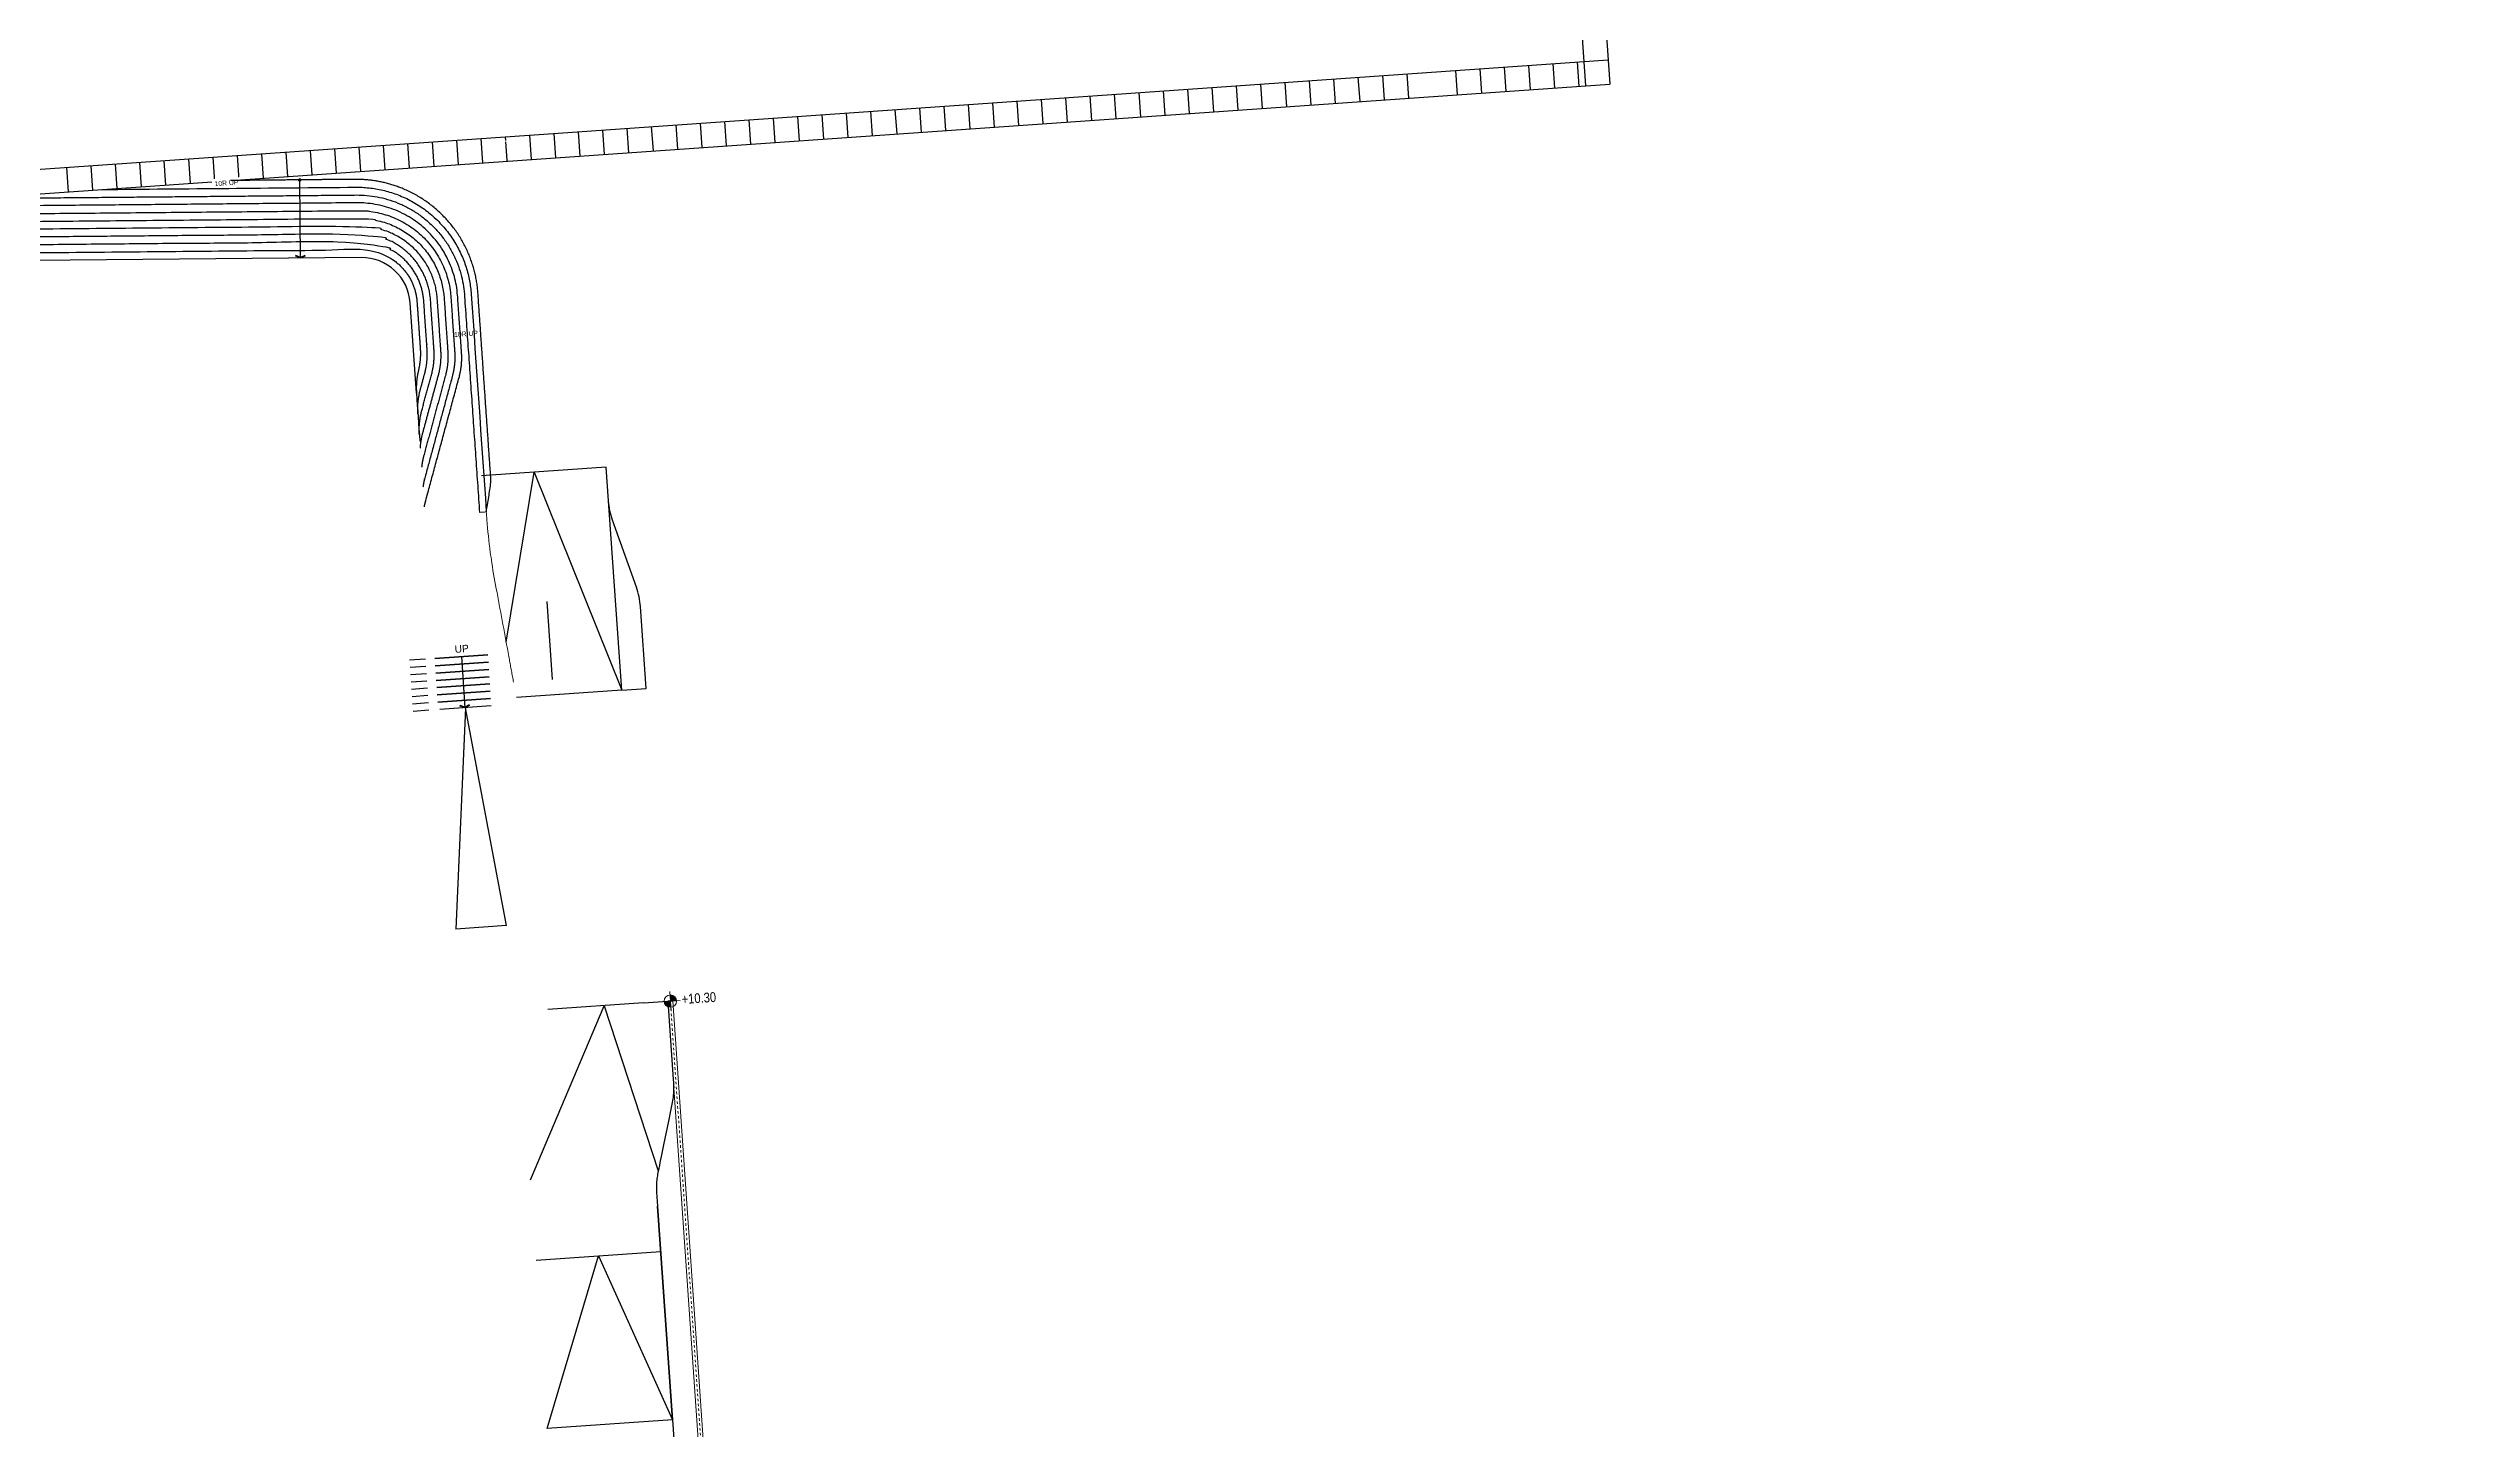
# Model space of a CAD drawing. Header units: millimetres. Extents: x 50357 to 985146, y 723188 to 1803594.
# Drawn here: x 829736.9 to 829836.1, y 817990.4 to 818046.9 of the extents above; entities that cross this region are included whole.
import ezdxf

# ---------------------------------------------------------------- set-up
doc = ezdxf.new("R2010")
doc.units = ezdxf.units.MM
doc.header["$LTSCALE"] = 3
doc.header["$MEASUREMENT"] = 0
doc.linetypes.add('B0606', pattern=[0.7813, 0.39065, -0.39065])
doc.linetypes.add('PHANTOM', pattern=[2.5, 1.25, -0.25, 0.25, -0.25, 0.25, -0.25])
for name, color, linetype, lineweight in [('05SYMB', 7, 'Continuous', 5), ('DraftConditionLine_AtGradeRoad_20180809', 7, 'Continuous', 0), ('UAJ-00ANNO', 7, 'Continuous', 5), ('UAJ-00ANNO-d', 7, 'Continuous', 5), ('UAJ-00ANNO-t', 7, 'Continuous', 5), ('UAJ-05SYMB', 7, 'Continuous', 5), ('UAJ-05SYMB-t', 7, 'Continuous', 5), ('UAJ-08META', 8, 'Continuous', 9), ('UAJ-08STAI', 8, 'Continuous', 9), ('UAJ-24STAI-a', 7, 'Continuous', 13), ('UAJ-34RAIL-a', 1, 'Continuous', 13)]:
    doc.layers.add(name, color=color, linetype=linetype, lineweight=lineweight)
for name, color, linetype in [('LWK-L_TXT', 8, 'Continuous'), ('LWK-MA_Stone around ASA', 8, 'Continuous'), ('UAJ-00XREF', 7, 'Continuous'), ('UAJ-90.5LAND', 8, 'Continuous')]:
    doc.layers.add(name, color=color, linetype=linetype)
doc.layers.add('Make2D$Visible$Curves', color=7, linetype='Continuous', true_color=0x000000)
doc.styles.add('LWK TITLE - ARIAL', font='arial.ttf')
doc.styles.add('UNS-TXT', font='swissc.ttf')

# ---------------------------------------------------------------- blocks, each defined once
blk = doc.blocks.new('*U1101')
at = {"layer": '05SYMB', "color": 0, "linetype": 'ByBlock', "lineweight": -2, "transparency": 16777216}
blk.add_lwpolyline([(1.05, -0.23), (1.01, -0.42), (0.04, -0.21), (-0.81, -0.73), (-0.92, -0.56), (0, 0)], close=True, dxfattribs=at)
for points in [[(-0.92, -0.56), (-0.81, -0.73), (0, 0), (0.04, -0.21)], [(0, 0), (0.04, -0.21), (1.05, -0.23), (1.01, -0.42)]]:
    blk.add_solid(points, dxfattribs=at)
blk = doc.blocks.new('*U1098')
at = {"layer": 'UAJ-05SYMB'}
h = blk.add_hatch(color=256, dxfattribs=at)
h.paths.add_polyline_path([(0, 1.27), (0, 0), (1.27, 0, 0.414214)])
h.paths.add_polyline_path([(0, 0), (-1.27, 0, 0.414214), (0, -1.27)])
at = {"layer": 'UAJ-00ANNO'}
blk.add_line((-1.27, 0), (1.27, 0), dxfattribs=at)
at = {"layer": 'UAJ-05SYMB'}
for p, q in [((-2, 0), (2, 0)), ((0, 2), (0, 0)), ((0, -2), (0, 0))]:
    blk.add_line(p, q, dxfattribs=at)
blk.add_circle((0, 0), 1.27, dxfattribs=at)
at = {"layer": 'UAJ-05SYMB-t', "style": 'UNS-TXT'}
blk.add_attdef('ELEV', (2.34, -0.78), '', height=1.99, dxfattribs=at)
blk = doc.blocks.new('3A35X-MAGP-P-LD-00-0')
at = {"layer": 'LWK-MA_Stone around ASA', "ltscale": 0.5}
for p, q in [((834580919, 818057341, 0), (834625072, 818060443, 0)), ((834503975, 818050933, 0), (834625141, 818059445, 0)), ((834504902, 818052001, 0), (834580894, 818057339, 0))]:
    blk.add_line(p, q, dxfattribs=at)
at = {"layer": 'LWK-MA_Stone around ASA', "ltscale": 0.5, "elevation": 0}
for points in [[(834623606, 818067066), (834624144, 818059375)], [(834624604, 818067137), (834625141, 818059445)], [(834616825, 818059864), (834616895, 818058866)], [(834618820, 818060004), (834618890, 818059006)], [(834619817, 818060074), (834619887, 818059076)], [(834620815, 818060144), (834620885, 818059146)], [(834621813, 818060214), (834621882, 818059216)], [(834622810, 818060284), (834622880, 818059286)], [(834623808, 818060353), (834623877, 818059356)], [(834602859, 818058882), (834602929, 818057885)], [(834603857, 818058953), (834603927, 818057955)], [(834604854, 818059023), (834604924, 818058025)], [(834605852, 818059093), (834605922, 818058095)], [(834606849, 818059163), (834606919, 818058165)], [(834607847, 818059233), (834607917, 818058235)], [(834608844, 818059303), (834608914, 818058305)], [(834609842, 818059373), (834609912, 818058375)], [(834610840, 818059443), (834610909, 818058446)], [(834611837, 818059513), (834611907, 818058516)], [(834612835, 818059583), (834612904, 818058586)], [(834613832, 818059653), (834613902, 818058656)], [(834614830, 818059723), (834614900, 818058726)], [(834615827, 818059794), (834615897, 818058796)], [(834588894, 818057901), (834588963, 818056904)], [(834589891, 818057971), (834589961, 818056974)], [(834590889, 818058042), (834590959, 818057044)], [(834591886, 818058112), (834591956, 818057114)], [(834592884, 818058182), (834592954, 818057184)], [(834593881, 818058252), (834593951, 818057254)], [(834594879, 818058322), (834594949, 818057324)], [(834595876, 818058392), (834595946, 818057394)], [(834596874, 818058462), (834596944, 818057464)], [(834597872, 818058532), (834597941, 818057535)], [(834598869, 818058602), (834598939, 818057605)], [(834599867, 818058672), (834599936, 818057675)], [(834600864, 818058742), (834600934, 818057745)], [(834601862, 818058812), (834601931, 818057815)], [(834573931, 818056850), (834574000, 818055853)], [(834574928, 818056920), (834574998, 818055923)], [(834575926, 818056990), (834575995, 818055993)], [(834576923, 818057060), (834576993, 818056063)], [(834577921, 818057130), (834577990, 818056133)], [(834578918, 818057201), (834578988, 818056203)], [(834579916, 818057271), (834579926, 818057119)], [(834579930, 818057069), (834579982, 818056321)], [(834580913, 818057341), (834580983, 818056343)], [(834581911, 818057411), (834581981, 818056413)], [(834582908, 818057481), (834582978, 818056483)], [(834583906, 818057551), (834583976, 818056553)], [(834584903, 818057621), (834584973, 818056623)], [(834585901, 818057691), (834585971, 818056694)], [(834586899, 818057761), (834586968, 818056764)], [(834587896, 818057831), (834587966, 818056834)], [(834561960, 818056009), (834562030, 818055012)], [(834562958, 818056079), (834563027, 818055082)], [(834563955, 818056149), (834564025, 818055152)], [(834564953, 818056219), (834565022, 818055222)], [(834565950, 818056289), (834566020, 818055292)], [(834566948, 818056360), (834567018, 818055362)], [(834567945, 818056430), (834568015, 818055432)], [(834568943, 818056500), (834569013, 818055502)], [(834569940, 818056570), (834570010, 818055572)], [(834570938, 818056640), (834571008, 818055642)], [(834571935, 818056710), (834572005, 818055712)], [(834572933, 818056780), (834573003, 818055782)], [(834579984, 818056296), (834579986, 818056273)]]:
    blk.add_lwpolyline(points, dxfattribs=at)
at = {"layer": 'Make2D$Visible$Curves', "color": 252, "lineweight": -3, "true_color": 0x7ea27e}
for points in [[(834586592, 818021893), (834586815, 818018695), (834586824, 818018572), (834586828, 818018511), (834586830, 818018485)], [(834586825, 818018558), (834586828, 818018516)], [(834586787, 818004765), (834586788, 818004765)]]:
    blk.add_lwpolyline(points, dxfattribs=at)
at = {"layer": 'Make2D$Visible$Curves', "color": 18, "lineweight": -3, "true_color": 0x000000}
for points in [[(834586176, 818013503), (834586177, 818013503)], [(834586177, 818013503), (834586788, 818004765)]]:
    blk.add_lwpolyline(points, dxfattribs=at)
at = {"layer": 'UAJ-00ANNO-t', "color": 1, "linetype": 'B0606'}
blk.add_lwpolyline([(834589295, 817996127), (834588204, 818000788, -0.037334), (834588077, 818002134), (834586696, 818021900)], format="xyb", dxfattribs=at)
at = {"layer": 'UAJ-08META', "color": 2, "lineweight": -3}
for points in [[(834586792, 818021907), (834586592, 818021893)], [(834586592, 818021893), (834586792, 818021907)]]:
    blk.add_lwpolyline(points, dxfattribs=at)
at = {"layer": 'UAJ-24STAI-a'}
blk.add_line((834583537, 818043719, 0), (834579328, 818043425, 0), dxfattribs=at)
at = {"layer": 'UAJ-34RAIL-a'}
blk.add_lwpolyline([(834591784, 817980082), (834591928, 817980184, 0.044717), (834592011, 817980255, 0.066501), (834592105, 817980379, 0.071233), (834592167, 817980539, 0.03849), (834592181, 817980631, -0.040131), (834592351, 817981941, -0.00311), (834592381, 817982096, 0.083194), (834592386, 817982274, -0.001175), (834592383, 817982299), (834589788, 817996218, 0.040848), (834589233, 817998153), (834588860, 817999185, -0.020597), (834588422, 818000536, -0.039962), (834588213, 818001653, -0.007154), (834588157, 818002377), (834586792, 818021907), (834586592, 818021893), (834588136, 817999815, 0.025854), (834588240, 817999054, 0.001642), (834588350, 817998461), (834588758, 817996282), (834588804, 817996035), (834591784, 817980082)], format="xyb", close=True, dxfattribs=at)
blk.add_open_spline([(834580272, 818034947), (834580257, 818035027), (834580243, 818035105), (834580214, 818035261), (834580199, 818035339), (834580171, 818035494), (834580156, 818035571), (834580128, 818035726), (834580113, 818035803), (834580092, 818035917), (834580085, 818035954), (834580077, 818035997), (834579916, 818036870), (834579681, 818038148), (834579414, 818039568), (834579274, 818040563), (834579202, 818041260), (834579161, 818041812), (834579153, 818041919), (834579061, 818041912), (834578968, 818041906), (834578875, 818041899)], degree=3, knots=[0, 0, 0, 0, 237.855661, 237.855661, 475.711322, 475.711322, 713.566983, 713.566983, 951.422644, 951.422644, 1067.74444, 1067.74444, 1067.74444, 3730.20067, 4965.708249, 5402.648566, 6743.836779, 7064.606909, 7064.606909, 7064.606909, 8340.38714, 8340.38714, 8340.38714, 8340.38714], dxfattribs=at)
at = {"layer": 'UAJ-90.5LAND'}
for p, q in [((834574020, 818052329, 0), (834515974, 818051776, 0)), ((834576292, 818046782, 0), (834576034, 818050469, 0)), ((834578133, 818035998), (834578280, 818033903)), ((834584700, 818034628), (834580387, 818034326, 0)), ((834578305, 818033905), (834577918, 818024847)), ((834579981, 818024991), (834578305, 818033905)), ((834579981, 818024991), (834577918, 818024847)), ((834585595, 818021823), (834581687, 818021550)), ((834581202, 818011291, 0), (834586306, 818011648, 0)), ((834586788, 818004765, 0), (834581658, 818004406, 0))]:
    blk.add_line(p, q, dxfattribs=at)
for points in [[(834571539, 818052306), (834571508, 818055505)], [(834584062, 818043756), (834578957, 818043399)], [(834579968, 818036592), (834581117, 818043550), (834584700, 818034628)], [(834584158, 818042373), (834584062, 818043756)], [(834584324, 818041579), (834584292, 818041675), (834584263, 818041773), (834584237, 818041871), (834584214, 818041970), (834584195, 818042070), (834584180, 818042170), (834584167, 818042271), (834584158, 818042373)], [(834584700, 818034628), (834584158, 818042373)], [(834585297, 818038839), (834584324, 818041579)], [(834585463, 818038044), (834585454, 818038145), (834585442, 818038246), (834585426, 818038347), (834585407, 818038447), (834585385, 818038546), (834585359, 818038644), (834585330, 818038742), (834585297, 818038839)], [(834585697, 818034698), (834585463, 818038044)], [(834579223, 818036074), (834577044, 818035922), (834579223, 818036074)], [(834577085, 818035323), (834579260, 818035475), (834577085, 818035323)], [(834577127, 818034725), (834579295, 818034876), (834577127, 818034725)], [(834577148, 818034425), (834579313, 818034577), (834577148, 818034425)], [(834579332, 818034277), (834577169, 818034126), (834579332, 818034277)], [(834584700, 818034628), (834585697, 818034698)], [(834579351, 818033978), (834577259, 818033831)], [(834580972, 818014583), (834583990, 818021711), (834586203, 818014949)], [(834585595, 818021823), (834586592, 818021893)], [(834586831, 818018226), (834586826, 818018125), (834586819, 818018049)], [(834586828, 818018516), (834586831, 818018444), (834586833, 818018371), (834586833, 818018299), (834586831, 818018226)], [(834586830, 818018485), (834586831, 818018449), (834586833, 818018387), (834586833, 818018322)], [(834586833, 818018322), (834586831, 818018226)], [(834586776, 818017754), (834586718, 818017472), (834586620, 818016989), (834586422, 818016023), (834586323, 818015540), (834586274, 818015298), (834586249, 818015177), (834586224, 818015057), (834586223, 818015047)], [(834586791, 818017836), (834586776, 818017754)], [(834586819, 818018049), (834586809, 818017957), (834586801, 818017897), (834586791, 818017836)], [(834586223, 818015047), (834586176, 818014815), (834586166, 818014754), (834586157, 818014693), (834586149, 818014632), (834586143, 818014571), (834586137, 818014509), (834586133, 818014448), (834586131, 818014386), (834586129, 818014325), (834586129, 818014263), (834586130, 818014201), (834586133, 818014140), (834586136, 818014078)], [(834586136, 818014078), (834586177, 818013503)], [(834586787, 818004765), (834586176, 818013503)], [(834581658, 818004406), (834583754, 818011469), (834586788, 818004765)], [(834586788, 818004765), (834587421, 817995702)]]:
    blk.add_lwpolyline(points, dxfattribs=at)
at = {"layer": 'UAJ-90.5LAND', "elevation": 0}
for points in [[(834581863, 818035061), (834581639, 818038253)], [(834576663, 818035895), (834576016, 818035850)], [(834576684, 818035596), (834576037, 818035550)], [(834576705, 818035296), (834576057, 818035251)], [(834576726, 818034997), (834576078, 818034952)], [(834576747, 818034698), (834576099, 818034653)], [(834576768, 818034399), (834576120, 818034353)], [(834576789, 818034099), (834576141, 818034054)], [(834576789, 818034099), (834576141, 818034054)], [(834576810, 818033800), (834576162, 818033755)], [(834576810, 818033800), (834576162, 818033755)]]:
    blk.add_lwpolyline(points, dxfattribs=at)
at = {"layer": 'UAJ-90.5LAND'}
for points in [[(834577065, 818035622), (834579240, 818035774)], [(834577106, 818035024), (834579276, 818035175)]]:
    blk.add_lwpolyline(points, close=True, dxfattribs=at)
blk.add_circle((834571508, 818055505), 50, dxfattribs=at)
blk.add_arc((834574039, 818050329), 2000, 3.99891, 90.54611, dxfattribs=at)
blk.add_rational_spline([(834573797, 818055207), (834576420, 818055232), (834578347, 818053452), (834578530, 818050835)], [1, 0.818726006202, 0.818726006202, 1], degree=3, dxfattribs=at)
for points, weights, degree, knots in [([(834576352, 818045923), (834576317, 818046427), (834576449, 818046914), (834576539, 818047250), (834576630, 818047586), (834576762, 818048074), (834576727, 818048578), (834576725, 818048602), (834576723, 818048627), (834576656, 818049588), (834576589, 818050550), (834576418, 818052992), (834573970, 818052969), (834550243, 818052743), (834526515, 818052516)], [1, 0.986110983545, 1, 1, 1, 0.986110980176, 1, 1, 1, 1, 1, 0.728088673215, 1, 1, 1], 2, [-7624.474887, -7624.474887, -7624.474887, -6623.309366, -6623.309366, -5927.587398, -5927.587398, -4926.421624, -4926.421624, -4877.6952, -4877.6952, -2949.270159, -2949.270159, 4603.398006, 4603.398006, 52061.288069, 52061.288069, 52061.288069]), ([(834576412, 818045070), (834576376, 818045574), (834576508, 818046062), (834576710, 818046809), (834576912, 818047557), (834577044, 818048045), (834577009, 818048549), (834577006, 818048597), (834577002, 818048646), (834576934, 818049618), (834576866, 818050591), (834576676, 818053315), (834573946, 818053289), (834552865, 818053088), (834531785, 818052887)], [1, 0.986110988613, 1, 1, 1, 0.986110980176, 1, 1, 1, 1, 1, 0.728088673215, 1, 1, 1], 2, [0, 0, 0, 1001.16565, 1001.16565, 2550.030168, 2550.030168, 3551.196124, 3551.196124, 3648.648991, 3648.648991, 5598.350248, 5598.350248, 13151.019789, 13151.019789, 55313.456007, 55313.456007, 55313.456007]), ([(834521244, 818052146), (834538828, 818052314), (834556412, 818052481), (834573995, 818052649), (834575279, 818052661), (834576222, 818051790), (834576312, 818050510), (834576356, 818049875), (834576400, 818049241), (834576445, 818048607), (834576466, 818048300), (834576440, 818047994), (834576368, 818047695), (834576296, 818047396), (834576271, 818047089), (834576292, 818046782)], [1, 1, 1, 1, 0.818725782143, 0.818725782143, 1, 1, 1, 1, 0.992191581091, 0.992191581091, 1, 0.992191582692, 0.992191582692, 1], 3, [49173.465892, 49173.465892, 49173.465892, 49173.465892, 101926.808107, 101926.808107, 101926.808107, 109479.477725, 109479.477725, 109479.477725, 111386.627271, 111386.627271, 111386.627271, 112305.844853, 112305.844853, 112305.844853, 113225.062341, 113225.062341, 113225.062341, 113225.062341])]:
    blk.add_rational_spline(points, weights, degree=degree, knots=knots, dxfattribs=at)
blk.add_open_spline([(834576292, 818046782), (834576338, 818046124), (834576384, 818045465), (834576430, 818044807)], degree=3, dxfattribs=at)
blk.add_open_spline([(834579153, 818041919), (834579169, 818042017), (834579185, 818042116), (834579201, 818042215), (834579235, 818042420), (834579268, 818042625), (834579301, 818042829), (834579333, 818043027), (834579342, 818043225), (834579328, 818043425)], degree=3, knots=[27241.940676, 27241.940676, 27241.940676, 27241.940676, 27541.940669, 27541.940669, 27541.940669, 28122.952946, 28122.952946, 28122.952946, 28123.952946, 28123.952946, 28123.952946, 28123.952946], dxfattribs=at)
at = {"layer": 'UAJ-00ANNO-t'}
ref = blk.add_blockref('*U1098', (834586696, 818021900), dxfattribs=dict(at, xscale=200, yscale=200, zscale=200, rotation=3.998954163676137))
ref.add_attrib('ELEV', '+10.30', (834587174, 818021777), dxfattribs={"layer": 'UAJ-00ANNO-d', "height": 398.5, "rotation": 3.99895, "style": 'UNS-TXT'})
at = {"layer": 'UAJ-08STAI', "xscale": 200.0000000000001, "yscale": 200.0000000000001, "zscale": 200.0000000000001}
for p, rotation in [((834571539, 818052306), 170.9250928034384), ((834578280, 818033903), 174.3778911909393)]:
    blk.add_blockref('*U1101', p, dxfattribs=dict(at, rotation=rotation))
at = {"layer": 'LWK-L_TXT', "style": 'LWK TITLE - ARIAL'}
blk.add_text('UP', height=300, rotation=3.99823, dxfattribs=at).set_placement((834577868, 818036149, 0))
at = {"layer": 'LWK-L_TXT', "insert": (834578318, 818049207, 0), "char_height": 200, "attachment_point": 5, "rotation": 3.99823, "style": 'LWK TITLE - ARIAL', "bg_fill": 2}
blk.add_mtext('10R UP', dxfattribs=at)
at = {"layer": 'UAJ-90.5LAND'}
for points, weights, knots in [([(834542326, 818053627), (834558111, 818053778), (834573896, 818053928), (834577191, 818053960), (834577421, 818050672), (834577490, 818049679), (834577560, 818048685), (834577566, 818048588), (834577573, 818048491), (834577609, 818047987), (834577477, 818047499), (834577034, 818045860), (834576591, 818044221), (834576529, 818043991), (834576504, 818043754)], [1, 1, 1, 0.728088673215, 1, 1, 1, 1, 1, 0.986110980176, 1, 1, 1, 0.993890846168, 0.99406155582], [481.134123, 481.134123, 481.134123, 32052.659466, 32052.659466, 39605.327597, 39605.327597, 41597.580213, 41597.580213, 41792.485911, 41792.485911, 42793.65168, 42793.65168, 46188.786186, 46188.786186, 46664.731951, 46664.731951, 46664.731951]), ([(834547596, 818053997), (834560734, 818054123), (834573871, 818054248), (834577449, 818054282), (834577698, 818050713), (834577768, 818049709), (834577838, 818048704), (834577847, 818048583), (834577855, 818048461), (834577891, 818047957), (834577759, 818047470), (834577196, 818045385), (834576632, 818043300), (834576586, 818043128), (834576560, 818042951)], [1, 1, 1, 0.728088673215, 1, 1, 1, 1, 1, 0.986110980176, 1, 1, 1, 0.99541787388, 0.994368573029], [451.145423, 451.145423, 451.145423, 26727.21778, 26727.21778, 34279.885912, 34279.885912, 36293.414389, 36293.414389, 36537.046511, 36537.046511, 37538.21228, 37538.21228, 41856.966065, 41856.966065, 42213.945703, 42213.945703, 42213.945703]), ([(834576617, 818042130), (834576640, 818042256), (834576673, 818042380), (834577357, 818044910), (834578041, 818047440), (834578173, 818047928), (834578138, 818048432), (834578127, 818048578), (834578117, 818048724), (834578046, 818049739), (834577975, 818050754), (834577706, 818054604), (834573846, 818054568), (834563356, 818054468), (834552867, 818054368)], [0.995239029434, 0.996707462276, 1, 1, 1, 0.986110980176, 1, 1, 1, 1, 1, 0.728088738043, 0.999999870343, 0.999999933896, 0.999999997449], [0, 0, 0, 256.511754, 256.511754, 5498.884848, 5498.884848, 6500.050623, 6500.050623, 6792.40917, 6792.40917, 8827.213521, 8827.213521, 16379.881696, 16379.881696, 37360.508074, 37360.508074, 37360.508074]), ([(834576450, 818044520), (834576467, 818044836), (834576550, 818045142), (834576872, 818046335), (834577195, 818047528), (834577326, 818048016), (834577291, 818048520), (834577286, 818048593), (834577281, 818048665), (834577212, 818049649), (834577143, 818050632), (834576933, 818053637), (834573921, 818053608), (834555488, 818053433), (834537055, 818053257)], [0.99483958925, 0.991900189449, 1, 1, 1, 0.986110980176, 1, 1, 1, 1, 1, 0.728088673215, 1, 1, 1], [-14006.428158, -14006.428158, -14006.428158, -13375.396066, -13375.396066, -10903.880401, -10903.880401, -9902.714454, -9902.714454, -9756.535155, -9756.535155, -7785.55805, -7785.55805, -232.888578, -232.888578, 36634.094576, 36634.094576, 36634.094576])]:
    blk.add_rational_spline(points, weights, degree=2, knots=knots, dxfattribs=at)
blk.add_open_spline([(834578530, 818050835), (834578738, 818047863), (834578945, 818044891), (834579153, 818041919)], degree=3, dxfattribs=at)
at = {"layer": 'LWK-L_TXT', "insert": (834568508, 818055377, 0), "char_height": 200, "attachment_point": 5, "rotation": 3.99823, "style": 'LWK TITLE - ARIAL', "bg_fill": 2}
blk.add_mtext('10R UP', dxfattribs=at)
at = {"layer": 'UAJ-90.5LAND'}
for points, weights, degree, knots in [([(834558137, 818054738), (834565979, 818054813), (834573821, 818054887), (834577964, 818054927), (834578253, 818050795), (834578564, 818046347), (834578875, 818041899)], [1.00000000315, 1.00000006641, 1.00000012966, 0.728088832445, 1, 1, 1], 2, [5450.681354, 5450.681354, 5450.681354, 21135.8519, 21135.8519, 28688.522213, 28688.522213, 37605.627056, 37605.627056, 37605.627056]), ([(834579328, 818043425), (834579154, 818045909), (834578981, 818048392), (834578807, 818050876), (834578681, 818052680), (834577673, 818054232), (834575964, 818055044), (834575262, 818055377), (834574517, 818055534), (834573772, 818055527), (834572074, 818055511), (834570376, 818055495), (834568678, 818055478)], [1, 1, 1, 1, 0.874557557769, 0.835921758529, 0.884092602278, 0.905532425133, 0.944168224374, 1, 1, 1, 1], 3, [28123.952946, 28123.952946, 28123.952946, 28123.952946, 35593.257867, 35593.257867, 35593.257867, 40819.732691, 40819.732691, 40819.732691, 43145.925999, 43145.925999, 43145.925999, 48240.186431, 48240.186431, 48240.186431, 48240.186431])]:
    blk.add_rational_spline(points, weights, degree=degree, knots=knots, dxfattribs=at)
blk.add_open_spline([(834563407, 818055108), (834566870, 818055141), (834570333, 818055174), (834573797, 818055207)], degree=3, dxfattribs=at)

msp = doc.modelspace()

# ---------------------------------------------------------------- linework, layer by layer
at = {"layer": 'DraftConditionLine_AtGradeRoad_20180809', "linetype": 'PHANTOM', "ltscale": 0.3, "const_width": 1, "flags": 128}
msp.add_lwpolyline([(829816.4456, 818170.5935), (829816.4667, 818169.9288), (829816.4762, 818169.2637), (829816.474, 818168.5987), (829816.4603, 818167.9337), (829816.435, 818167.2691), (829816.3981, 818166.605), (829816.3496, 818165.9417), (829816.2895, 818165.2793), (829816.2179, 818164.6181), (829816.1348, 818163.9582), (829816.0401, 818163.2999), (829815.934, 818162.6433), (829815.8164, 818161.9887), (829815.6874, 818161.3362), (829815.5471, 818160.6861), (829815.3954, 818160.0385), (829815.2325, 818159.3937), (829815.0583, 818158.7518), (829814.8729, 818158.113), (829814.6765, 818157.4776), (829814.4689, 818156.8457), (829814.2504, 818156.2176), (829814.0209, 818155.5933), (829813.7806, 818154.9731), (829813.5295, 818154.3573), (829813.2677, 818153.7459), (829812.9953, 818153.1391), (829812.7123, 818152.5373), (829812.4188, 818151.9404), (829812.115, 818151.3487), (829811.8009, 818150.7625), (829811.4766, 818150.1818), (829811.1422, 818149.6069), (829810.7979, 818149.0379), (829810.4436, 818148.475), (829810.0796, 818147.9183), (829809.7059, 818147.3681), (829809.3227, 818146.8245), (829808.9301, 818146.2877), (829808.5281, 818145.7578), (829808.117, 818145.235), (829807.6968, 818144.7194), (829807.2677, 818144.2113), (829806.8298, 818143.7108), (829806.8296, 818143.7106), (829804.8254, 818141.7219), (829802.7867, 818139.7685), (829800.7143, 818137.8509), (829798.6087, 818135.9699), (829796.4707, 818134.1258), (829794.3007, 818132.3194), (829792.0996, 818130.5511), (829789.8679, 818128.8215), (829787.6064, 818127.1311), (829785.3158, 818125.4804), (829782.9966, 818123.8699), (829780.6498, 818122.3002), (829778.2758, 818120.7717), (829775.8756, 818119.2848), (829773.4498, 818117.8401), (829770.9991, 818116.4379), (829768.5244, 818115.0787), (829766.0263, 818113.7628), (829764.9187, 818113.1971, 0.0292121), (829739.0952, 818100.6726, 0.0252612), (829634.8523, 818030.289), (829598.1866, 818004.1488), (829597.5858, 818003.6568), (829596.9766, 818003.1753), (829596.359, 818002.7045), (829595.7333, 818002.2446), (829595.0997, 818001.7957), (829594.4583, 818001.3579), (829593.8094, 818000.9313), (829593.1532, 818000.5162), (829592.4898, 818000.1125), (829591.8194, 817999.7205), (829591.1423, 817999.3403), (829590.4587, 817998.9719), (829589.7688, 817998.6155), (829589.0727, 817998.2712), (829588.3708, 817997.9391), (829587.6631, 817997.6193), (829586.95, 817997.3119), (829586.2317, 817997.017), (829585.5082, 817996.7347), (829584.78, 817996.4651), (829584.0472, 817996.2082), (829583.31, 817995.9641), (829582.5687, 817995.733), (829581.8234, 817995.5148), (829581.0744, 817995.3096), (829580.322, 817995.1176), (829579.5664, 817994.9387), (829578.8077, 817994.773), (829578.0463, 817994.6206), (829577.2823, 817994.4815), (829576.516, 817994.3558), (829575.7476, 817994.2434), (829574.9774, 817994.1445), (829574.2055, 817994.059), (829573.4323, 817993.9871), (829572.658, 817993.9286), (829571.8828, 817993.8836), (829571.1068, 817993.8522), (829570.3305, 817993.8343), (829569.554, 817993.83), (829568.7775, 817993.8393), (829568.0013, 817993.8621), (829567.2256, 817993.8984), (829566.4506, 817993.9482), (829565.6767, 817994.0116), (829564.9039, 817994.0885), (829564.1327, 817994.1789), (829563.3631, 817994.2827), (829562.5954, 817994.3999), (829561.83, 817994.5305), (829561.0669, 817994.6744), (829560.3064, 817994.8316), (829559.5488, 817995.0021), (829558.7943, 817995.1858), (829558.0431, 817995.3826), (829557.2955, 817995.5925), (829556.5516, 817995.8154), (829555.8117, 817996.0512), (829555.0761, 817996.3), (829554.3449, 817996.5615), (829553.6184, 817996.8358), (829552.8968, 817997.1227), (829552.1803, 817997.4221), (829551.4692, 817997.734), (829550.7636, 817998.0583), (829550.0637, 817998.3948), (829549.3699, 817998.7435), (829548.6822, 817999.1042), (829548.0009, 817999.4769), (829547.3263, 817999.8615), (829546.6584, 818000.2577), (829545.9976, 818000.6655), (829545.344, 818001.0849), (829544.6978, 818001.5155), (829544.0593, 818001.9574), (829543.4285, 818002.4103), (829542.8057, 818002.8742), (829542.1911, 818003.3489), (829541.585, 818003.8342), (829540.9873, 818004.3301), (829540.3984, 818004.8363), (829539.8185, 818005.3526), (829539.2476, 818005.8791), (829538.686, 818006.4154), (829538.1339, 818006.9614), (829537.5913, 818007.517), (829537.345, 818007.7758), (829536.7978, 818008.391), (829536.2615, 818009.0157), (829535.7361, 818009.6497), (829535.2218, 818010.2927), (829534.7189, 818010.9446), (829534.2274, 818011.6052), (829533.7475, 818012.2743), (829533.2793, 818012.9516), (829532.8231, 818013.637), (829532.3789, 818014.3303), (829531.9468, 818015.0312), (829531.5271, 818015.7395), (829531.1198, 818016.4551), (829530.725, 818017.1777), (829530.3429, 818017.907), (829529.9736, 818018.6429), (829529.6171, 818019.3851), (829529.2737, 818020.1335), (829528.9434, 818020.8877), (829528.6263, 818021.6476), (829528.3226, 818022.4128), (829528.0322, 818023.1833), (829527.7553, 818023.9587), (829527.492, 818024.7389), (829527.2424, 818025.5235), (829527.0064, 818026.3123), (829526.7843, 818027.1052), (829526.5761, 818027.9018), (829526.3818, 818028.7019), (829526.2015, 818029.5053), (829526.0352, 818030.3117), (829525.883, 818031.1209), (829525.745, 818031.9326), (829525.6212, 818032.7466), (829525.5115, 818033.5627), (829525.4162, 818034.3805), (829525.3351, 818035.1999), (829525.2684, 818036.0205), (829525.2159, 818036.8422), (829525.1779, 818037.6647), (829525.1542, 818038.4878), (829525.1448, 818039.3111), (829525.1498, 818040.1345), (829525.1692, 818040.9576), (829525.203, 818041.7803), (829525.2511, 818042.6022), (829525.3136, 818043.4232), (829525.3903, 818044.243), (829525.4814, 818045.0614), (829525.5867, 818045.878), (829525.7063, 818046.6926), (829525.8401, 818047.505), (829525.988, 818048.315), (829526.15, 818049.1223), (829526.3261, 818049.9266), (829526.5162, 818050.7277), (829526.7203, 818051.5254), (829526.9383, 818052.3194), (829527.17, 818053.1095), (829527.4156, 818053.8954), (829527.6748, 818054.6769), (829527.9476, 818055.4538), (829528.2339, 818056.2258), (829528.5337, 818056.9926), (829528.8468, 818057.7542), (829529.1731, 818058.5101), (829529.3732, 818058.9563), (829531.2279, 818062.3166), (829533.141, 818065.644), (829535.1119, 818068.9376), (829537.14, 818072.1962), (829539.2246, 818075.4189), (829539.5014, 818075.8377), (829560.6798, 818108.696), (829561.0701, 818109.2731), (829561.4705, 818109.8432), (829561.8807, 818110.4063), (829562.3007, 818110.9621), (829562.7304, 818111.5105), (829563.1695, 818112.0514), (829563.6181, 818112.5844), (829564.0758, 818113.1096), (829564.5427, 818113.6267), (829565.0185, 818114.1356), (829565.5031, 818114.6361), (829565.9964, 818115.1281), (829566.4982, 818115.6114), (829567.0083, 818116.0858), (829567.5267, 818116.5513), (829568.0531, 818117.0076), (829568.5873, 818117.4547), (829568.9469, 818117.7469, 0.1973975), (829574.1421, 818127.696), (829574.1925, 818128.0355), (829574.249, 818128.374), (829574.3113, 818128.7115), (829574.3794, 818129.0479), (829574.4535, 818129.3831), (829574.5334, 818129.7169), (829574.6191, 818130.0493), (829574.7105, 818130.3801), (829574.8078, 818130.7092), (829574.9108, 818131.0367), (829575.0194, 818131.3622), (829575.1338, 818131.6859), (829575.2537, 818132.0074), (829575.3793, 818132.3269), (829575.5104, 818132.6441), (829575.647, 818132.9589), (829575.7891, 818133.2714), (829575.9367, 818133.5813), (829576.0896, 818133.8886), (829576.2479, 818134.1931), (829576.4114, 818134.4949), (829576.5802, 818134.7937), (829576.7542, 818135.0896), (829576.9333, 818135.3824), (829577.1175, 818135.672), (829577.3068, 818135.9584), (829577.501, 818136.2414), (829577.5465, 818136.3063), (829579.5908, 818139.2858), (829572.5891, 818144.0897), (829572.5825, 818144.0943), (829569.6237, 818146.1243), (829569.4807, 818146.0566), (829569.3367, 818145.9913), (829569.1915, 818145.9286), (829569.0452, 818145.8684), (829568.8979, 818145.8108), (829568.7496, 818145.7557), (829568.6004, 818145.7033), (829568.4503, 818145.6534), (829568.2993, 818145.6062), (829568.1475, 818145.5616), (829567.995, 818145.5197), (829567.8418, 818145.4805), (829567.6879, 818145.4439), (829567.5334, 818145.41), (829567.3783, 818145.3788), (829567.2228, 818145.3504), (829567.0667, 818145.3246), (829566.9102, 818145.3016), (829566.7533, 818145.2813), (829566.5961, 818145.2638), (829566.4387, 818145.249), (829566.281, 818145.2369), (829566.1231, 818145.2277), (829565.965, 818145.2211), (829565.8069, 818145.2173), (829565.6487, 818145.2163), (829565.4906, 818145.2181), (829565.3325, 818145.2226), (829565.1744, 818145.2298), (829565.0166, 818145.2399), (829564.8589, 818145.2526), (829564.7015, 818145.2682), (829564.5444, 818145.2864), (829564.3876, 818145.3074), (829564.2313, 818145.3312), (829564.0753, 818145.3576), (829563.9199, 818145.3868), (829563.7649, 818145.4187), (829563.6106, 818145.4533), (829563.4569, 818145.4906), (829563.3038, 818145.5305), (829563.2004, 818145.5592), (829561.4033, 818145.8505), (829559.5853, 818145.948, 0.4942607), (829543.1949, 818124.4333), (829543.2764, 818124.1438), (829543.3528, 818123.8529), (829543.4241, 818123.5607), (829543.4902, 818123.2673), (829543.5513, 818122.9728), (829543.6072, 818122.6772), (829543.6579, 818122.3808), (829543.7035, 818122.0835), (829543.7438, 818121.7854), (829543.779, 818121.4867), (829543.8089, 818121.1874), (829543.8336, 818120.8877), (829543.8531, 818120.5875), (829543.8673, 818120.2871), (829543.8763, 818119.9865), (829543.8801, 818119.6857), (829543.8785, 818119.385), (829543.8718, 818119.0843), (829543.8598, 818118.7837), (829543.8425, 818118.4834), (829543.82, 818118.1835), (829543.7923, 818117.884), (829543.7594, 818117.5851), (829543.7212, 818117.2867), (829543.6779, 818116.9891), (829543.6293, 818116.6923), (829543.5756, 818116.3963), (829543.5167, 818116.1014), (829543.4527, 818115.8075), (829543.3836, 818115.5148), (829543.3093, 818115.2233), (829543.23, 818114.9332), (829543.1457, 818114.6445), (829543.0563, 818114.3573), (829542.9619, 818114.0717), (829542.8626, 818113.7878), (829542.7583, 818113.5057), (829542.6491, 818113.2255), (829542.535, 818112.9472), (829542.4161, 818112.6709), (829542.2924, 818112.3968), (829542.1639, 818112.1248), (829542.0307, 818111.8551), (829541.8928, 818111.5879), (829541.7502, 818111.323), (829541.6031, 818111.0607), (829541.4514, 818110.801), (829541.2952, 818110.5439), (829541.1345, 818110.2897), (829540.9695, 818110.0382), (829540.9445, 818110.001), (829515.3591, 818075.6573, 0.3221085), (829514.6003, 817999.8299, 0.4344415), (829611.8531, 817985.9921), (829639.2188, 818007.8355), (829650.1604, 818016.2968), (829661.248, 818024.566), (829672.4782, 818032.6403), (829683.8476, 818040.5175), (829695.3528, 818048.195), (829706.9902, 818055.6706), (829707.022, 818055.6906), (829741.6791, 818079.2089), (829748.7123, 818083.6922), (829755.5493, 818087.1521), (829759.307, 818088.9905, 0.0118991), (829776.0316, 818097.0307, 0.037659), (829796.7604, 818109.8424, 0.0156338), (829819.8133, 818128.772, 0.2423535), (829834.8623, 818175.04)], format="xyb", dxfattribs=at)

# ---------------------------------------------------------------- next in the draw order: block references
at = {"layer": 'UAJ-00XREF', "ltscale": 0.5, "xscale": 0.0009999999999999998, "yscale": 0.0009999999999999998, "zscale": 0.0009999999999999998, "rotation": 359.9752874263863}
msp.add_blockref('3A35X-MAGP-P-LD-00-0', (-5177.1309, 346.0788, -0.0001), dxfattribs=at)

doc.saveas('drawing.dxf')
